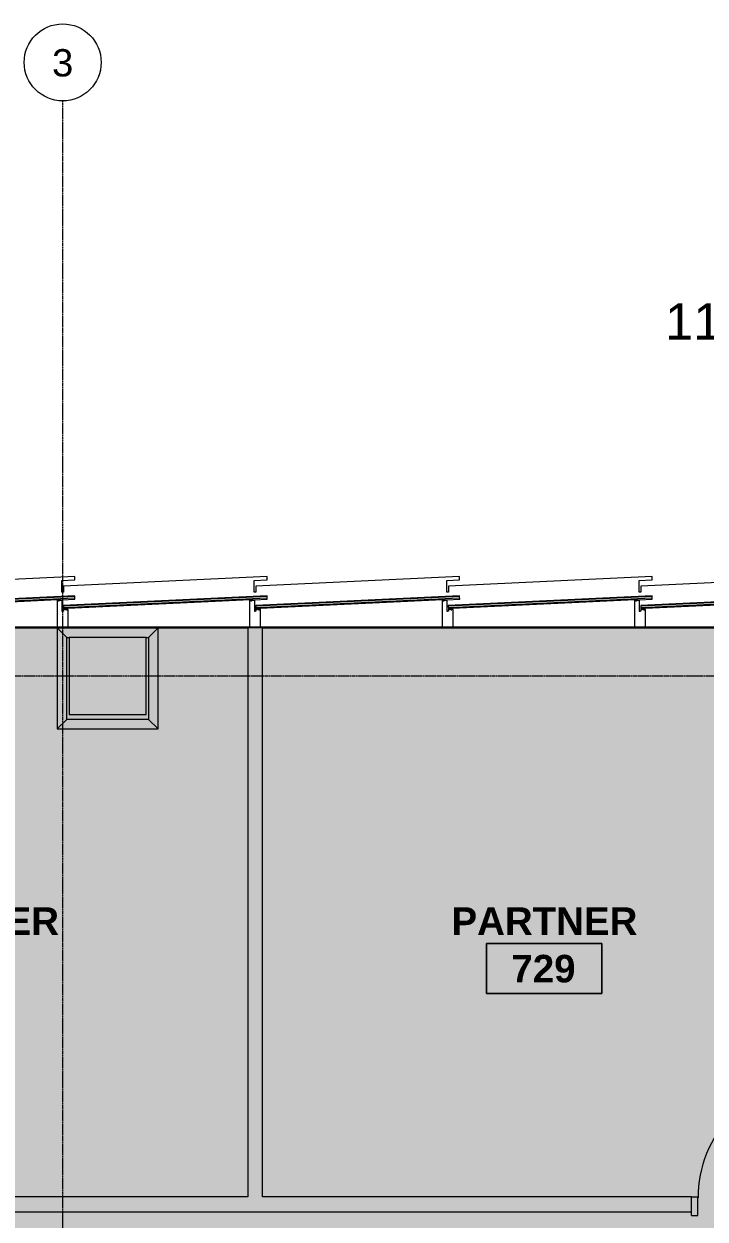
# Model space of a CAD drawing. Header units: inches. Extents: x -203 to 2070, y -968 to 768.
# Drawn here: x 582.6 to 795, y 395.9 to 768.5 of the extents above; entities that cross this region are included whole.
import ezdxf

# ---------------------------------------------------------------- set-up
doc = ezdxf.new("R2010")
doc.units = ezdxf.units.IN
doc.header["$MEASUREMENT"] = 0
doc.linetypes.add('Grid Line 1_2_', pattern=[0.875, 0.5, -0.125, 0.125, -0.125])
for name, color, linetype, lineweight in [('A-AREA-IDEN', 2, 'Continuous', 9), ('A-DETL-GENF', 92, 'Continuous', 9), ('A-DETL-THIN', 151, 'Continuous', 9), ('A-DOOR', 31, 'Continuous', 13), ('A-DOOR-FRAM', 31, 'Continuous', 20), ('A-Glaz-Exst', 7, 'Continuous', 9), ('A-WALL', 113, 'Continuous', 13), ('A-Wall-Exst', 7, 'Continuous', 9), ('A-WALL-PATT', 111, 'Continuous', 13), ('G-ANNO-TEXT', 231, 'Continuous', 9), ('Jenner and Block 7fl_BB_dwg', 8, 'Continuous', 9), ('S-GRID', 1, 'Continuous', 9), ('S-GRID-IDEN', 1, 'Continuous', 9)]:
    doc.layers.add(name, color=color, linetype=linetype, lineweight=lineweight)
doc.styles.add('Swis721 Lt BT', font='swissl.ttf', dxfattribs={"height": 8.514638})
doc.styles.add('Swis721 Lt BT_1', font='swissl.ttf', dxfattribs={"height": 11.352851})
doc.styles.add('Swis721 Lt BT_B', font='', dxfattribs={"height": 8.583975})
doc.styles.get('Swis721 Lt BT_B').set_extended_font_data('Swis721 Lt BT', bold=True)

# ---------------------------------------------------------------- blocks, each defined once
blk = doc.blocks.new('Jenner and Block 7fl_BB_dwg_CW-60-5551910-LEVEL 7 - POWER _ SIGNAL')
at = {"layer": 'A-Glaz-Exst'}
for p, q in [((12.71, 3.76), (9.71, -59.79)), ((12.2, 3.66), (9.21, -59.64)), ((12.7, 3.64), (11.95, 3.67)), ((11.7, -1.58), (9.02, -58.42)), ((11.38, -1.22), (11.47, -1.22)), ((11.38, -1.27), (11.46, -1.27)), ((11.51, -0.25), (11.47, -1.19)), ((11.69, -0.87), (11.49, -0.86)), ((11.67, -1.6), (11.68, -1.6)), ((11.68, -1.41), (11.69, -1.41)), ((11.68, -1.46), (11.68, -1.46)), ((11.68, -1.51), (11.68, -1.51)), ((11.68, -1.55), (11.68, -1.55)), ((11.69, -1.18), (11.7, -1.18)), ((11.69, -1.23), (11.7, -1.23)), ((11.69, -1.27), (11.69, -1.27)), ((11.69, -1.32), (11.69, -1.32)), ((11.69, -1.37), (11.69, -1.37)), ((11.7, -0.99), (11.71, -0.99)), ((11.7, -1.04), (11.7, -1.04)), ((11.7, -1.09), (11.7, -1.09)), ((11.7, -1.13), (11.7, -1.13)), ((11.71, -0.9), (11.71, -0.9)), ((11.71, -0.95), (11.71, -0.95)), ((8.67, -58.72), (8.75, -58.73)), ((8.67, -58.77), (8.75, -58.78)), ((8.71, -58.38), (8.97, -58.38)), ((8.75, -58.81), (8.71, -59.75)), ((8.94, -59.13), (8.74, -59.12)), ((9.02, -58.42), (8.96, -59.75)), ((8.96, -59.05), (8.97, -59.05)), ((8.96, -59.1), (8.96, -59.1)), ((8.97, -58.82), (8.98, -58.82)), ((8.97, -58.86), (8.97, -58.86)), ((8.97, -58.91), (8.97, -58.91)), ((8.97, -58.96), (8.97, -58.96)), ((8.96, -59), (8.97, -59)), ((8.98, -58.58), (8.99, -58.58)), ((8.98, -58.63), (8.99, -58.63)), ((8.98, -58.68), (8.98, -58.68)), ((8.98, -58.72), (8.98, -58.72)), ((8.98, -58.77), (8.98, -58.77)), ((8.99, -58.4), (9, -58.4)), ((8.99, -58.44), (8.99, -58.44)), ((8.99, -58.49), (8.99, -58.49)), ((8.99, -58.54), (8.99, -58.54)), ((8.96, -59.63), (9.71, -59.67))]:
    blk.add_line(p, q, dxfattribs=at)
at = {"layer": 'A-Glaz-Exst', "flags": 128}
for points in [[(11.7, -1.58), (11.76, -0.26), (11.95, 3.8), (12.7, 3.76), (12.95, 3.75), (9.95, -59.8), (8.96, -59.75)], [(14.14, 0), (14.14, -0.26), (17.76, -0.26), (17.95, 3.75), (18.96, 3.75), (15.96, -59.75), (14.14, -59.75), (14.14, -60)], [(2.96, -0.25), (3.14, -0.25), (3.14, 0)], [(11.56, -0.25), (8.14, -0.25), (8.14, 0), (8.14, -0.25)], [(2.96, -1.63), (2.96, -0.25), (2.96, -1.63), (11.5, -1.63)], [(11.44, -1.19), (11.42, -1.18), (11.42, -1.15), (11.35, -1.14), (11.32, -1.19), (11.31, -1.24), (11.32, -1.29), (11.34, -1.34), (11.41, -1.35), (11.41, -1.31), (11.44, -1.31)], [(11.49, -0.87), (11.47, -1.19), (11.41, -1.19), (11.41, -1.16), (11.38, -1.16), (11.33, -1.22), (11.32, -1.24), (11.33, -1.27), (11.37, -1.33), (11.4, -1.34), (11.4, -1.31), (11.47, -1.31), (11.46, -1.34)], [(11.45, -1.62), (11.47, -1.31), (11.45, -1.62), (11.65, -1.62)], [(8.71, -58.38), (2.96, -58.38), (2.96, -59.75), (2.96, -58.37)], [(8.72, -58.81), (8.7, -58.81), (8.7, -58.85), (8.62, -58.85), (8.6, -58.8), (8.6, -58.75), (8.61, -58.69), (8.63, -58.65), (8.71, -58.65), (8.71, -58.69), (8.73, -58.69)], [(8.74, -59.13), (8.75, -58.81), (8.69, -58.81), (8.68, -58.84), (8.65, -58.84), (8.61, -58.77), (8.61, -58.75), (8.62, -58.72), (8.66, -58.66), (8.69, -58.66), (8.69, -58.69), (8.76, -58.69), (8.77, -58.38)], [(8.76, -58.69), (8.77, -58.38), (8.76, -58.69), (8.76, -58.66)], [(2.96, -59.75), (3.14, -59.75), (3.14, -60)], [(8.71, -59.75), (8.14, -59.75), (8.14, -60)]]:
    blk.add_lwpolyline(points, dxfattribs=at)
at = {"layer": 'A-Glaz-Exst'}
for centre, radius, start, end in [((11.38, -1.25), 0.0249, 87.3555, 177.3555), ((11.38, -1.25), 0.0249, 177.3555, 267.3555), ((11.44, -1.16), 0.0305, 271.5516, 353.6896), ((11.43, -1.34), 0.0305, 1.0214, 83.1594), ((11.47, -1.25), 0.0249, 267.3555, 357.3555), ((11.47, -1.25), 0.0249, 357.3555, 87.3555), ((11.63, -0.5), 0.258, 238.8655, 297.0089), ((11.62, -0.6), 0.258, 238.8655, 297.0089), ((11.64, -0.31), 0.258, 238.8655, 297.0089), ((11.63, -0.41), 0.258, 238.8655, 297.0089), ((11.65, -0.03), 0.258, 238.8655, 297.0089), ((11.64, -0.12), 0.258, 238.8655, 297.0089), ((11.64, -0.22), 0.258, 238.8655, 297.0089), ((11.68, -1.53), 0.0234, 87.297, 267.297), ((11.67, -1.62), 0.0234, 87.297, 177.7828), ((11.67, -1.62), 0.0234, 87.297, 177.2547), ((11.69, -1.34), 0.0234, 87.297, 267.297), ((11.68, -1.44), 0.0234, 87.297, 267.297), ((11.7, -1.16), 0.0234, 87.297, 267.297), ((11.69, -1.25), 0.0234, 87.297, 267.297), ((11.68, -1.58), 0.0238, 260.3836, 353.7904), ((11.7, -0.97), 0.0234, 87.297, 267.297), ((11.7, -1.06), 0.0234, 87.297, 267.297), ((11.68, -1.48), 0.0234, 267.297, 87.297), ((11.68, -1.58), 0.0234, 15.8834, 87.297), ((11.68, -1.58), 0.0234, 267.297, 1.6464), ((11.71, -0.88), 0.0234, 175.8685, 267.297), ((11.69, -1.3), 0.0234, 267.297, 87.297), ((11.69, -1.39), 0.0234, 267.297, 87.297), ((11.71, -1.02), 0.0234, 267.297, 87.297), ((11.7, -1.11), 0.0234, 267.297, 87.297), ((11.7, -1.2), 0.0234, 267.297, 87.297), ((11.71, -0.92), 0.0234, 267.297, 87.297), ((8.67, -58.75), 0.0249, 87.3502, 177.3502), ((8.67, -58.75), 0.0249, 177.3502, 267.3502), ((8.72, -58.84), 0.0305, 1.0161, 83.1541), ((8.83, -59.72), 0.34, 65.4949, 108.6593), ((8.83, -59.81), 0.34, 66.2438, 109.3942), ((8.83, -59.89), 0.34, 67.0021, 110.133), ((8.73, -58.66), 0.0305, 271.5463, 353.6844), ((8.83, -59.55), 0.34, 63.9852, 107.2002), ((8.83, -59.64), 0.34, 64.7421, 107.928), ((8.75, -58.75), 0.0249, 357.3502, 87.3502), ((8.75, -58.75), 0.0249, 267.3502, 357.3502), ((8.97, -58.93), 0.0234, 87.3355, 267.3355), ((8.96, -59.03), 0.0234, 87.3355, 267.3355), ((8.96, -59.12), 0.0234, 87.3355, 193.174), ((8.98, -58.75), 0.0234, 87.3355, 267.3355), ((8.97, -58.84), 0.0234, 87.3355, 267.3355), ((8.99, -58.56), 0.0234, 87.3355, 267.3355), ((8.98, -58.65), 0.0234, 87.3355, 267.3355), ((8.96, -59.07), 0.0234, 267.3355, 87.3355), ((8.99, -58.37), 0.0234, 190.1274, 267.3355), ((8.99, -58.37), 0.0234, 190.6265, 267.3355), ((8.99, -58.47), 0.0234, 87.3355, 267.3355), ((8.97, -58.89), 0.0234, 267.3355, 87.3355), ((8.97, -58.98), 0.0234, 267.3355, 87.3355), ((8.98, -58.7), 0.0234, 267.3355, 87.3355), ((8.98, -58.79), 0.0234, 267.3355, 87.3355), ((9, -58.42), 0.0238, 0.8421, 94.2489), ((9, -58.42), 0.0234, 267.3355, 87.3355), ((8.99, -58.51), 0.0234, 267.3355, 87.3355), ((8.99, -58.61), 0.0234, 267.3355, 87.3355), ((8.83, -59.98), 0.34, 67.7305, 110.8758), ((8.83, -60.07), 0.34, 68.4686, 111.6228)]:
    blk.add_arc(centre, radius, start, end, dxfattribs=at)
blk = doc.blocks.new('Jenner and Block 7fl_BB_dwg_CW-60-V18-LEVEL 7 - POWER _ SIGNAL')
at = {"layer": 'A-Glaz-Exst'}
for p, q in [((12.71, 3.76), (9.71, -59.79)), ((12.2, 3.66), (9.21, -59.64)), ((12.7, 3.64), (11.95, 3.67)), ((2.96, -1.63), (11.5, -1.63)), ((11.7, -1.58), (9.02, -58.42)), ((11.38, -1.22), (11.47, -1.22)), ((11.38, -1.27), (11.46, -1.27)), ((11.51, -0.25), (11.47, -1.19)), ((11.69, -0.87), (11.49, -0.86)), ((11.67, -1.6), (11.68, -1.6)), ((11.68, -1.41), (11.69, -1.41)), ((11.68, -1.46), (11.68, -1.46)), ((11.68, -1.51), (11.68, -1.51)), ((11.68, -1.55), (11.68, -1.55)), ((11.69, -1.18), (11.7, -1.18)), ((11.69, -1.23), (11.7, -1.23)), ((11.69, -1.27), (11.69, -1.27)), ((11.69, -1.32), (11.69, -1.32)), ((11.69, -1.37), (11.69, -1.37)), ((11.7, -0.99), (11.71, -0.99)), ((11.7, -1.04), (11.7, -1.04)), ((11.7, -1.09), (11.7, -1.09)), ((11.7, -1.13), (11.7, -1.13)), ((11.71, -0.9), (11.71, -0.9)), ((11.71, -0.95), (11.71, -0.95)), ((8.67, -58.72), (8.75, -58.73)), ((8.67, -58.77), (8.75, -58.78)), ((8.71, -58.38), (8.97, -58.38)), ((8.75, -58.81), (8.71, -59.75)), ((8.94, -59.13), (8.74, -59.12)), ((9.02, -58.42), (8.96, -59.75)), ((8.96, -59.05), (8.97, -59.05)), ((8.96, -59.1), (8.96, -59.1)), ((8.97, -58.82), (8.98, -58.82)), ((8.97, -58.86), (8.97, -58.86)), ((8.97, -58.91), (8.97, -58.91)), ((8.97, -58.96), (8.97, -58.96)), ((8.96, -59), (8.97, -59)), ((8.98, -58.58), (8.99, -58.58)), ((8.98, -58.63), (8.99, -58.63)), ((8.98, -58.68), (8.98, -58.68)), ((8.98, -58.72), (8.98, -58.72)), ((8.98, -58.77), (8.98, -58.77)), ((8.99, -58.4), (9, -58.4)), ((8.99, -58.44), (8.99, -58.44)), ((8.99, -58.49), (8.99, -58.49)), ((8.99, -58.54), (8.99, -58.54)), ((8.96, -59.63), (9.71, -59.67))]:
    blk.add_line(p, q, dxfattribs=at)
at = {"layer": 'A-Glaz-Exst', "flags": 128}
for points in [[(11.7, -1.58), (11.76, -0.26), (11.95, 3.8), (12.7, 3.76), (12.95, 3.75), (9.95, -59.8), (8.96, -59.75)], [(14.14, 0), (14.14, -0.26), (17.76, -0.26), (17.95, 3.75), (18.96, 3.75), (15.96, -59.75), (14.14, -59.75), (14.14, -60)], [(2.96, -0.25), (3.14, -0.25), (3.14, 0)], [(11.56, -0.25), (8.14, -0.25), (8.14, 0), (8.14, -0.25)], [(11.44, -1.19), (11.42, -1.18), (11.42, -1.15), (11.35, -1.14), (11.32, -1.19), (11.31, -1.24), (11.32, -1.29), (11.34, -1.34), (11.41, -1.35), (11.41, -1.31), (11.44, -1.31)], [(11.49, -0.87), (11.47, -1.19), (11.41, -1.19), (11.41, -1.16), (11.38, -1.16), (11.33, -1.22), (11.32, -1.24), (11.33, -1.27), (11.37, -1.33), (11.4, -1.34), (11.4, -1.31), (11.47, -1.31), (11.46, -1.34)], [(11.45, -1.62), (11.47, -1.31), (11.45, -1.62), (11.65, -1.62)], [(8.71, -58.38), (2.96, -58.38), (2.96, -59.75), (2.96, -58.37)], [(8.72, -58.81), (8.7, -58.81), (8.7, -58.85), (8.62, -58.85), (8.6, -58.8), (8.6, -58.75), (8.61, -58.69), (8.63, -58.65), (8.71, -58.65), (8.71, -58.69), (8.73, -58.69)], [(8.74, -59.13), (8.75, -58.81), (8.69, -58.81), (8.68, -58.84), (8.65, -58.84), (8.61, -58.77), (8.61, -58.75), (8.62, -58.72), (8.66, -58.66), (8.69, -58.66), (8.69, -58.69), (8.76, -58.69), (8.77, -58.38)], [(8.76, -58.69), (8.77, -58.38), (8.76, -58.69), (8.76, -58.66)], [(2.96, -59.75), (3.14, -59.75), (3.14, -60)], [(8.71, -59.75), (8.14, -59.75), (8.14, -60)]]:
    blk.add_lwpolyline(points, dxfattribs=at)
at = {"layer": 'A-Glaz-Exst'}
for centre, radius, start, end in [((11.38, -1.25), 0.0249, 87.3555, 177.3555), ((11.38, -1.25), 0.0249, 177.3555, 267.3555), ((11.44, -1.16), 0.0305, 271.5516, 353.6896), ((11.43, -1.34), 0.0305, 1.0214, 83.1594), ((11.47, -1.25), 0.0249, 267.3555, 357.3555), ((11.47, -1.25), 0.0249, 357.3555, 87.3555), ((11.63, -0.5), 0.258, 238.8655, 297.0089), ((11.62, -0.6), 0.258, 238.8655, 297.0089), ((11.64, -0.31), 0.258, 238.8655, 297.0089), ((11.63, -0.41), 0.258, 238.8655, 297.0089), ((11.65, -0.03), 0.258, 238.8655, 297.0089), ((11.64, -0.12), 0.258, 238.8655, 297.0089), ((11.64, -0.22), 0.258, 238.8655, 297.0089), ((11.68, -1.53), 0.0234, 87.297, 267.297), ((11.67, -1.62), 0.0234, 87.297, 177.7828), ((11.67, -1.62), 0.0234, 87.297, 177.2547), ((11.69, -1.34), 0.0234, 87.297, 267.297), ((11.68, -1.44), 0.0234, 87.297, 267.297), ((11.7, -1.16), 0.0234, 87.297, 267.297), ((11.69, -1.25), 0.0234, 87.297, 267.297), ((11.68, -1.58), 0.0238, 260.3836, 353.7904), ((11.7, -0.97), 0.0234, 87.297, 267.297), ((11.7, -1.06), 0.0234, 87.297, 267.297), ((11.68, -1.48), 0.0234, 267.297, 87.297), ((11.68, -1.58), 0.0234, 15.8834, 87.297), ((11.68, -1.58), 0.0234, 267.297, 1.6464), ((11.71, -0.88), 0.0234, 175.8685, 267.297), ((11.69, -1.3), 0.0234, 267.297, 87.297), ((11.69, -1.39), 0.0234, 267.297, 87.297), ((11.71, -1.02), 0.0234, 267.297, 87.297), ((11.7, -1.11), 0.0234, 267.297, 87.297), ((11.7, -1.2), 0.0234, 267.297, 87.297), ((11.71, -0.92), 0.0234, 267.297, 87.297), ((8.67, -58.75), 0.0249, 87.3502, 177.3502), ((8.67, -58.75), 0.0249, 177.3502, 267.3502), ((8.72, -58.84), 0.0305, 1.0161, 83.1541), ((8.83, -59.72), 0.34, 65.4949, 108.6593), ((8.83, -59.81), 0.34, 66.2438, 109.3942), ((8.83, -59.89), 0.34, 67.0021, 110.133), ((8.73, -58.66), 0.0305, 271.5463, 353.6844), ((8.83, -59.55), 0.34, 63.9852, 107.2002), ((8.83, -59.64), 0.34, 64.7421, 107.928), ((8.75, -58.75), 0.0249, 357.3502, 87.3502), ((8.75, -58.75), 0.0249, 267.3502, 357.3502), ((8.97, -58.93), 0.0234, 87.3355, 267.3355), ((8.96, -59.03), 0.0234, 87.3355, 267.3355), ((8.96, -59.12), 0.0234, 87.3355, 193.174), ((8.98, -58.75), 0.0234, 87.3355, 267.3355), ((8.97, -58.84), 0.0234, 87.3355, 267.3355), ((8.99, -58.56), 0.0234, 87.3355, 267.3355), ((8.98, -58.65), 0.0234, 87.3355, 267.3355), ((8.96, -59.07), 0.0234, 267.3355, 87.3355), ((8.99, -58.37), 0.0234, 190.1274, 267.3355), ((8.99, -58.37), 0.0234, 190.6265, 267.3355), ((8.99, -58.47), 0.0234, 87.3355, 267.3355), ((8.97, -58.89), 0.0234, 267.3355, 87.3355), ((8.97, -58.98), 0.0234, 267.3355, 87.3355), ((8.98, -58.7), 0.0234, 267.3355, 87.3355), ((8.98, -58.79), 0.0234, 267.3355, 87.3355), ((9, -58.42), 0.0238, 0.8421, 94.2489), ((9, -58.42), 0.0234, 267.3355, 87.3355), ((8.99, -58.51), 0.0234, 267.3355, 87.3355), ((8.99, -58.61), 0.0234, 267.3355, 87.3355), ((8.83, -59.98), 0.34, 67.7305, 110.8758), ((8.83, -60.07), 0.34, 68.4686, 111.6228)]:
    blk.add_arc(centre, radius, start, end, dxfattribs=at)
blk = doc.blocks.new('Jenner and Block 7fl_BB_dwg_CW-60-V19-LEVEL 7 - POWER _ SIGNAL')
at = {"layer": 'A-Glaz-Exst'}
for p, q in [((12.71, 3.76), (9.71, -59.79)), ((12.2, 3.66), (9.21, -59.64)), ((12.7, 3.64), (11.95, 3.67)), ((11.7, -1.58), (9.02, -58.42)), ((11.38, -1.22), (11.47, -1.22)), ((11.38, -1.27), (11.46, -1.27)), ((11.51, -0.25), (11.47, -1.19)), ((11.69, -0.87), (11.49, -0.86)), ((11.67, -1.6), (11.68, -1.6)), ((11.68, -1.41), (11.69, -1.41)), ((11.68, -1.46), (11.68, -1.46)), ((11.68, -1.51), (11.68, -1.51)), ((11.68, -1.55), (11.68, -1.55)), ((11.69, -1.18), (11.7, -1.18)), ((11.69, -1.23), (11.7, -1.23)), ((11.69, -1.27), (11.69, -1.27)), ((11.69, -1.32), (11.69, -1.32)), ((11.69, -1.37), (11.69, -1.37)), ((11.7, -0.99), (11.71, -0.99)), ((11.7, -1.04), (11.7, -1.04)), ((11.7, -1.09), (11.7, -1.09)), ((11.7, -1.13), (11.7, -1.13)), ((11.71, -0.9), (11.71, -0.9)), ((11.71, -0.95), (11.71, -0.95)), ((8.71, -58.38), (2.96, -58.38)), ((8.67, -58.72), (8.75, -58.73)), ((8.67, -58.77), (8.75, -58.78)), ((8.71, -58.38), (8.97, -58.38)), ((8.75, -58.81), (8.71, -59.75)), ((8.94, -59.13), (8.74, -59.12)), ((9.02, -58.42), (8.96, -59.75)), ((8.96, -59.05), (8.97, -59.05)), ((8.96, -59.1), (8.96, -59.1)), ((8.97, -58.82), (8.98, -58.82)), ((8.97, -58.86), (8.97, -58.86)), ((8.97, -58.91), (8.97, -58.91)), ((8.97, -58.96), (8.97, -58.96)), ((8.96, -59), (8.97, -59)), ((8.98, -58.58), (8.99, -58.58)), ((8.98, -58.63), (8.99, -58.63)), ((8.98, -58.68), (8.98, -58.68)), ((8.98, -58.72), (8.98, -58.72)), ((8.98, -58.77), (8.98, -58.77)), ((8.99, -58.4), (9, -58.4)), ((8.99, -58.44), (8.99, -58.44)), ((8.99, -58.49), (8.99, -58.49)), ((8.99, -58.54), (8.99, -58.54)), ((8.96, -59.63), (9.71, -59.67))]:
    blk.add_line(p, q, dxfattribs=at)
at = {"layer": 'A-Glaz-Exst', "flags": 128}
for points in [[(11.7, -1.58), (11.76, -0.26), (11.95, 3.8), (12.7, 3.76), (12.95, 3.75), (9.95, -59.8), (8.96, -59.75)], [(14.14, 0), (14.14, -0.26), (17.76, -0.26), (17.95, 3.75), (18.96, 3.75), (15.96, -59.75), (14.14, -59.75), (14.14, -60)], [(2.96, -0.25), (3.14, -0.25), (3.14, 0)], [(11.56, -0.25), (8.14, -0.25), (8.14, 0), (8.14, -0.25)], [(2.96, -1.63), (2.96, -0.25), (2.96, -1.63), (11.5, -1.63)], [(11.44, -1.19), (11.42, -1.18), (11.42, -1.15), (11.35, -1.14), (11.32, -1.19), (11.31, -1.24), (11.32, -1.29), (11.34, -1.34), (11.41, -1.35), (11.41, -1.31), (11.44, -1.31)], [(11.49, -0.87), (11.47, -1.19), (11.41, -1.19), (11.41, -1.16), (11.38, -1.16), (11.33, -1.22), (11.32, -1.24), (11.33, -1.27), (11.37, -1.33), (11.4, -1.34), (11.4, -1.31), (11.47, -1.31), (11.46, -1.34)], [(11.45, -1.62), (11.47, -1.31), (11.45, -1.62), (11.65, -1.62)], [(8.72, -58.81), (8.7, -58.81), (8.7, -58.85), (8.62, -58.85), (8.6, -58.8), (8.6, -58.75), (8.61, -58.69), (8.63, -58.65), (8.71, -58.65), (8.71, -58.69), (8.73, -58.69)], [(8.74, -59.13), (8.75, -58.81), (8.69, -58.81), (8.68, -58.84), (8.65, -58.84), (8.61, -58.77), (8.61, -58.75), (8.62, -58.72), (8.66, -58.66), (8.69, -58.66), (8.69, -58.69), (8.76, -58.69), (8.77, -58.38)], [(8.76, -58.69), (8.77, -58.38), (8.76, -58.69), (8.76, -58.66)], [(2.96, -59.75), (3.14, -59.75), (3.14, -60)], [(8.71, -59.75), (8.14, -59.75), (8.14, -60)]]:
    blk.add_lwpolyline(points, dxfattribs=at)
at = {"layer": 'A-Glaz-Exst'}
for centre, radius, start, end in [((11.38, -1.25), 0.0249, 87.3555, 177.3555), ((11.38, -1.25), 0.0249, 177.3555, 267.3555), ((11.44, -1.16), 0.0305, 271.5516, 353.6896), ((11.43, -1.34), 0.0305, 1.0214, 83.1594), ((11.47, -1.25), 0.0249, 267.3555, 357.3555), ((11.47, -1.25), 0.0249, 357.3555, 87.3555), ((11.63, -0.5), 0.258, 238.8655, 297.0089), ((11.62, -0.6), 0.258, 238.8655, 297.0089), ((11.64, -0.31), 0.258, 238.8655, 297.0089), ((11.63, -0.41), 0.258, 238.8655, 297.0089), ((11.65, -0.03), 0.258, 238.8655, 297.0089), ((11.64, -0.12), 0.258, 238.8655, 297.0089), ((11.64, -0.22), 0.258, 238.8655, 297.0089), ((11.68, -1.53), 0.0234, 87.297, 267.297), ((11.67, -1.62), 0.0234, 87.297, 177.7828), ((11.67, -1.62), 0.0234, 87.297, 177.2547), ((11.69, -1.34), 0.0234, 87.297, 267.297), ((11.68, -1.44), 0.0234, 87.297, 267.297), ((11.7, -1.16), 0.0234, 87.297, 267.297), ((11.69, -1.25), 0.0234, 87.297, 267.297), ((11.68, -1.58), 0.0238, 260.3836, 353.7904), ((11.7, -0.97), 0.0234, 87.297, 267.297), ((11.7, -1.06), 0.0234, 87.297, 267.297), ((11.68, -1.48), 0.0234, 267.297, 87.297), ((11.68, -1.58), 0.0234, 15.8834, 87.297), ((11.68, -1.58), 0.0234, 267.297, 1.6464), ((11.71, -0.88), 0.0234, 175.8685, 267.297), ((11.69, -1.3), 0.0234, 267.297, 87.297), ((11.69, -1.39), 0.0234, 267.297, 87.297), ((11.71, -1.02), 0.0234, 267.297, 87.297), ((11.7, -1.11), 0.0234, 267.297, 87.297), ((11.7, -1.2), 0.0234, 267.297, 87.297), ((11.71, -0.92), 0.0234, 267.297, 87.297), ((8.67, -58.75), 0.0249, 87.3502, 177.3502), ((8.67, -58.75), 0.0249, 177.3502, 267.3502), ((8.72, -58.84), 0.0305, 1.0161, 83.1541), ((8.83, -59.72), 0.34, 65.4949, 108.6593), ((8.83, -59.81), 0.34, 66.2438, 109.3942), ((8.83, -59.89), 0.34, 67.0021, 110.133), ((8.73, -58.66), 0.0305, 271.5463, 353.6844), ((8.83, -59.55), 0.34, 63.9852, 107.2002), ((8.83, -59.64), 0.34, 64.7421, 107.928), ((8.75, -58.75), 0.0249, 357.3502, 87.3502), ((8.75, -58.75), 0.0249, 267.3502, 357.3502), ((8.97, -58.93), 0.0234, 87.3355, 267.3355), ((8.96, -59.03), 0.0234, 87.3355, 267.3355), ((8.96, -59.12), 0.0234, 87.3355, 193.174), ((8.98, -58.75), 0.0234, 87.3355, 267.3355), ((8.97, -58.84), 0.0234, 87.3355, 267.3355), ((8.99, -58.56), 0.0234, 87.3355, 267.3355), ((8.98, -58.65), 0.0234, 87.3355, 267.3355), ((8.96, -59.07), 0.0234, 267.3355, 87.3355), ((8.99, -58.37), 0.0234, 190.1274, 267.3355), ((8.99, -58.37), 0.0234, 190.6265, 267.3355), ((8.99, -58.47), 0.0234, 87.3355, 267.3355), ((8.97, -58.89), 0.0234, 267.3355, 87.3355), ((8.97, -58.98), 0.0234, 267.3355, 87.3355), ((8.98, -58.7), 0.0234, 267.3355, 87.3355), ((8.98, -58.79), 0.0234, 267.3355, 87.3355), ((9, -58.42), 0.0238, 0.8421, 94.2489), ((9, -58.42), 0.0234, 267.3355, 87.3355), ((8.99, -58.51), 0.0234, 267.3355, 87.3355), ((8.99, -58.61), 0.0234, 267.3355, 87.3355), ((8.83, -59.98), 0.34, 67.7305, 110.8758), ((8.83, -60.07), 0.34, 68.4686, 111.6228)]:
    blk.add_arc(centre, radius, start, end, dxfattribs=at)
blk = doc.blocks.new('Jenner and Block 7fl_BB_dwg-4985401-LEVEL 7 - POWER _ SIGNAL')
at = {"layer": 'A-Glaz-Exst'}
for p, q in [((477.05, 580.15), (652.42, 580.15)), ((657.05, 580.15), (832.42, 580.15))]:
    blk.add_line(p, q, dxfattribs=at)
at = {"layer": 'A-Wall-Exst'}
blk.add_line((620.73, 577.15), (621.48, 577.15), dxfattribs=at)
at = {"layer": 'A-Wall-Exst', "flags": 128}
blk.add_lwpolyline([(592.98, 580.15), (592.98, 548.65), (624.48, 548.65), (624.48, 580.15)], close=True, dxfattribs=at)
blk.add_lwpolyline([(621.48, 577.15), (621.48, 551.65), (595.98, 551.65), (595.98, 577.15), (596.73, 577.15)], dxfattribs=at)
at = {"layer": 'A-WALL-PATT', "color": 7, "lineweight": 9, "flags": 128}
for points in [[(592.98, 580.15), (595.98, 577.15)], [(621.48, 577.15), (624.48, 580.15)], [(595.98, 551.65), (592.98, 548.65)], [(621.48, 551.65), (624.48, 548.65)]]:
    blk.add_lwpolyline(points, close=True, dxfattribs=at)
at = {"extrusion": (0, 0, -1), "zscale": -1, "rotation": 90.00000000000001}
for name, p in [('Jenner and Block 7fl_BB_dwg_CW-60-5551910-LEVEL 7 - POWER _ SIGNAL', (-594.73, 577.19)), ('Jenner and Block 7fl_BB_dwg_CW-60-V18-LEVEL 7 - POWER _ SIGNAL', (-654.73, 577.19)), ('Jenner and Block 7fl_BB_dwg_CW-60-V19-LEVEL 7 - POWER _ SIGNAL', (-714.73, 577.19)), ('Jenner and Block 7fl_BB_dwg_CW-60-5551910-LEVEL 7 - POWER _ SIGNAL', (-774.73, 577.19)), ('Jenner and Block 7fl_BB_dwg_CW-60-V18-LEVEL 7 - POWER _ SIGNAL', (-834.73, 577.19))]:
    blk.add_blockref(name, p, dxfattribs=at)
blk = doc.blocks.new('Single Flush - OTJ_SOLIDFLUSH_ALUM-5493998-LEVEL 7 - POWER _ SIGNAL')
at = {"layer": 'A-DOOR', "color": 8, "lineweight": 20}
for p, q in [((-7.42, 27.64), (-8.65, 26.4)), ((-8.65, 26.4), (16.67, 1.08)), ((17.91, 2.31), (-7.42, 27.64)), ((16.67, 1.08), (17.91, 2.31))]:
    blk.add_line(p, q, dxfattribs=at)
at = {"layer": 'A-DOOR', "color": 55, "lineweight": 9}
blk.add_arc((17.91, 2.31), 35.81, 135, 180.5, dxfattribs=at)
at = {"layer": 'A-DOOR-FRAM', "color": 8}
for p, q in [((-20, -3.44), (-20, 2.31)), ((-20, 2.31), (-18, 2.31)), ((-18, -3.44), (-18, 2.31)), ((18, -3.44), (18, 2.31)), ((18, 2.31), (20, 2.31)), ((20, -3.44), (20, 2.31)), ((-20, -3.44), (-18, -3.44)), ((18, -3.44), (20, -3.44))]:
    blk.add_line(p, q, dxfattribs=at)
blk = doc.blocks.new('Jenner and Block 7fl_BB_dwg-V54-LEVEL 7 - POWER _ SIGNAL')
at = {"layer": 'A-Glaz-Exst'}
for p, q in [((477.05, 580.15), (652.42, 580.15)), ((657.05, 580.15), (832.42, 580.15))]:
    blk.add_line(p, q, dxfattribs=at)
at = {"layer": 'A-Wall-Exst'}
blk.add_line((620.73, 577.15), (621.48, 577.15), dxfattribs=at)
at = {"layer": 'A-Wall-Exst', "flags": 128}
blk.add_lwpolyline([(592.98, 580.15), (592.98, 548.65), (624.48, 548.65), (624.48, 580.15)], close=True, dxfattribs=at)
blk.add_lwpolyline([(621.48, 577.15), (621.48, 551.65), (595.98, 551.65), (595.98, 577.15), (596.73, 577.15)], dxfattribs=at)
at = {"layer": 'A-WALL-PATT', "color": 7, "lineweight": 9, "flags": 128}
for points in [[(592.98, 580.15), (595.98, 577.15)], [(621.48, 577.15), (624.48, 580.15)], [(595.98, 551.65), (592.98, 548.65)], [(621.48, 551.65), (624.48, 548.65)]]:
    blk.add_lwpolyline(points, close=True, dxfattribs=at)
at = {"extrusion": (0, 0, -1), "zscale": -1, "rotation": 90.00000000000001}
for name, p in [('Jenner and Block 7fl_BB_dwg_CW-60-5551910-LEVEL 7 - POWER _ SIGNAL', (-594.73, 577.19)), ('Jenner and Block 7fl_BB_dwg_CW-60-V18-LEVEL 7 - POWER _ SIGNAL', (-654.73, 577.19)), ('Jenner and Block 7fl_BB_dwg_CW-60-V19-LEVEL 7 - POWER _ SIGNAL', (-714.73, 577.19)), ('Jenner and Block 7fl_BB_dwg_CW-60-5551910-LEVEL 7 - POWER _ SIGNAL', (-774.73, 577.19)), ('Jenner and Block 7fl_BB_dwg_CW-60-V18-LEVEL 7 - POWER _ SIGNAL', (-834.73, 577.19))]:
    blk.add_blockref(name, p, dxfattribs=at)
blk = doc.blocks.new('Room Tag - Room Name and Number-3379422-LEVEL 7 - POWER _ SIGNAL')
at = {"layer": 'A-AREA-IDEN'}
for p, q in [((-0.1881, -0.1636), (-0.1881, -0.0018)), ((-0.1881, -0.0018), (0.1869, -0.0018)), ((0.1869, -0.0018), (-0.1881, -0.0018)), ((-0.1881, -0.0018), (-0.1881, -0.1636)), ((0.1869, -0.0018), (0.1869, -0.1636)), ((0.1869, -0.1636), (0.1869, -0.0018)), ((0.1869, -0.1636), (-0.1881, -0.1636)), ((-0.1881, -0.1636), (0.1869, -0.1636))]:
    blk.add_line(p, q, dxfattribs=at)
blk = doc.blocks.new('Grid - Grid Head - Circle-50561-LEVEL 7 - POWER _ SIGNAL')
at = {"layer": 'S-GRID-IDEN'}
blk.add_circle((0, 0), 0.125, dxfattribs=at)

msp = doc.modelspace()

# ---------------------------------------------------------------- hatches: boundary and pattern name
at = {"layer": 'A-DETL-GENF'}
h = msp.add_hatch(color=9, dxfattribs=at)
h.paths.add_polyline_path([(131.76, -847.99), (290.74, -780.5), (225.6, -627.04), (211.09, -633.2), (209.28, -628.94), (209.42, -628.88), (203.59, -616.37), (207.78, -614.42), (213.68, -627.08), (295.77, -592.23), (297.58, -596.49), (229.86, -625.23), (295, -778.69), (401.08, -733.65), (335.95, -580.2), (334.4, -580.86), (332.59, -576.6), (420.96, -539.09), (422.76, -543.35), (340.21, -578.39), (405.34, -731.84), (511.69, -686.69), (511.69, -619.13), (494.67, -619.13), (494.67, -614.13), (492.17, -614.13), (492.17, -540), (465.42, -540), (465.42, -525.24), (459.58, -527.72), (457.78, -523.46), (465.42, -520.22), (465.42, -507.38), (497.17, -507.38), (497.17, -511.56), (497.67, -511.56), (497.67, -516.56), (497.17, -516.56), (497.17, -614.13), (658.09, -614.13), (718.7, -588.4), (718.7, -513.05), (720.73, -513.05), (720.73, -508.94), (744.73, -508.94), (744.73, -513.19), (757.98, -510.06), (757.98, -505.44), (677.12, -505.36), (677.12, -505.44), (626.98, -505.44), (626.98, -505.32), (560.67, -505.32), (560.67, -516.56), (537.67, -516.56), (537.67, -511.56), (555.67, -511.56), (555.67, -395.31), (560.67, -395.31), (560.67, -438.44), (560.17, -438.44), (560.17, -441.94), (560.67, -441.94), (560.67, -498.32), (619.98, -498.32), (619.98, -477.94), (626.98, -477.94), (626.98, -501.94), (757.98, -501.94), (757.98, -376.94), (625.46, -376.94), (625.46, -433.44), (624.19, -433.44), (624.19, -433.94), (625.46, -433.94), (625.46, -441.94), (600.17, -441.94), (600.17, -438.44), (621.96, -438.44), (621.96, -303.25), (601.17, -303.25), (601.17, -299.75), (634.61, -299.75), (634.61, -357.01), (793.96, -357.01), (793.96, -230.99), (634.98, -230.99), (634.98, -254.99), (560.67, -254.98), (560.67, -299.75), (561.17, -299.75), (561.17, -303.25), (560.67, -303.25), (560.67, -346.75), (555.67, -346.75), (555.67, -249.98), (575.84, -249.98), (575.84, -200.84), (587.09, -200.84), (587.09, -243.74), (631.48, -243.74), (631.48, -224.99), (675.98, -224.99), (675.98, -160.84), (555.74, -160.84), (555.74, 0.66), (596.73, 0.66), (596.73, -16.34), (638.73, -16.34), (638.73, 0.66), (700.73, 0.66), (700.73, -16.34), (742.73, -16.34), (742.73, 0.66), (804.73, 0.66), (804.73, -16.34), (846.73, -16.34), (846.73, 0.66), (908.73, 0.66), (908.73, -16.34), (950.73, -16.34), (950.73, 0.66), (993.73, 0.66), (993.73, -121.74), (988.73, -121.74), (988.73, -121.34), (980.11, -121.34), (980.11, -122.59), (769.74, -122.59), (769.74, -217.72), (963.74, -217.72), (963.74, -199.94), (988.73, -199.94), (988.73, -161.74), (993.73, -161.74), (993.73, -227.33), (968.74, -227.33), (968.74, -227.44), (963.74, -227.44), (963.74, -224.72), (769.74, -224.72), (769.74, -224.99), (799.96, -224.99), (799.96, -303.86), (963.74, -303.86), (963.74, -267.44), (968.74, -267.44), (968.74, -343.74), (1450.3, -343.74), (1450.3, -347.49), (1376.3, -347.49), (1376.3, -524.65), (1491.98, -524.65), (1491.98, -347.49), (1490.3, -347.49), (1490.3, -343.74), (1499.3, -343.74), (1499.3, -347.49), (1496.61, -347.49), (1496.61, -524.65), (1723.7, -524.65), (1723.7, -377.36), (1552.61, -377.36), (1552.61, -347.49), (1539.3, -347.49), (1539.3, -343.74), (1552.61, -343.74), (1552.61, 339.9), (1723.3, 339.9), (1723.3, 351.59), (1731.86, 351.59), (1731.86, 355.59), (1736.48, 355.59), (1736.48, 351.59), (1910.23, 351.59), (1910.23, 580.43), (-120.35, 580.43), (-120.35, 406.96), (53.87, 406.96), (53.87, 426.96), (70.73, 426.96), (70.73, 422.34), (58.49, 422.34), (58.49, 402.34), (58.05, 402.34), (58.05, 327.65), (54.3, 327.65), (54.3, 402.34), (-120.35, 402.34), (-120.35, 286.96), (54.3, 286.96), (54.3, 287.65), (58.05, 287.65), (58.05, 279.65), (54.3, 279.65), (54.3, 282.34), (-120.35, 282.34), (-120.35, 166.96), (54.3, 166.96), (54.3, 239.65), (58.05, 239.65), (58.05, 160.65), (54.3, 160.65), (54.3, 162.34), (-120.35, 162.34), (-120.35, 0.55), (-80.76, 0.55), (-80.76, -12.89), (54.3, -12.89), (54.3, 120.65), (58.05, 120.65), (58.05, -20.2), (54.3, -20.2), (54.3, -17.52), (-80.76, -17.52), (-80.76, -30.95), (-120.35, -30.95), (-120.35, -193.04), (54.3, -193.04), (54.3, -60.2), (58.05, -60.2), (58.05, -218.21), (72.52, -252.29), (69.07, -253.76), (54.3, -218.97), (54.3, -197.66), (-120.35, -197.66), (-120.35, -254.17), (-74.96, -361.1), (84.5, -290.1), (84.7, -290.58), (88.16, -289.11), (140.82, -413.14), (137.36, -414.61), (86.31, -294.36), (-73.15, -365.35), (42.67, -638.13), (201.92, -566.67), (175.4, -504.2), (178.85, -502.74), (207.15, -569.39), (190.31, -576.95), (190.88, -578.17), (186.68, -580.12), (186.09, -578.85), (44.47, -642.39), (120.79, -822.14)], flags=0)
h.paths.add_polyline_path([(225.76, -805.76), (216.38, -783.67), (238.47, -774.29), (247.85, -796.38), (232.98, -802.69)], flags=0)
h.paths.add_polyline_path([(446.67, -711.97), (437.29, -689.88), (459.38, -680.5), (468.76, -702.59), (455.33, -708.29)], flags=0)
h.paths.add_polyline_path([(516.31, -684.73), (893.34, -524.65), (967.94, -524.65), (967.94, -523.31), (944.23, -523.31), (944.23, -523.6), (744.73, -523.6), (744.73, -532.94), (723.7, -532.94), (723.7, -561.42), (744.73, -561.42), (744.73, -585.42), (723.7, -585.42), (723.7, -591.71), (659.11, -619.13), (590.81, -619.13), (590.81, -647.06), (516.73, -647.06), (516.73, -643.56), (587.31, -643.56), (587.31, -619.13), (516.31, -619.13), (516.31, -647.06)], flags=0)
h.paths.add_polyline_path([(262.35, -545.88), (246.3, -508.06), (353.1, -462.71), (227.52, -166.92), (120.79, -212.45), (111.01, -189.4), (111.01, 5.62), (114.76, 5.62), (114.76, -27.82), (206.98, -27.82), (206.98, 5.62), (253.21, 5.62), (256.4, 0.1), (258.31, 0.1), (258.31, -3.4), (257.26, -3.4), (257.26, -33.09), (236.48, -33.09), (236.48, -149.24), (377.3, -149.23), (377.29, -3.4), (298.31, -3.4), (298.31, 0.1), (494.79, 0.1), (494.79, -99.48), (491.3, -99.48), (491.29, -3.4), (380.79, -3.4), (380.8, -149.23), (491.3, -149.22), (491.31, -139.48), (494.8, -139.48), (494.81, -201.31), (491.31, -201.31), (491.3, -152.72), (236.48, -152.74), (236.48, -179.07), (297.94, -323.84), (491.32, -323.82), (491.32, -321.75), (494.82, -321.75), (494.83, -446.72), (415.96, -480.36), (414.59, -477.14), (491.33, -444.4), (491.32, -327.32), (299.43, -327.34), (370.94, -495.76), (377.8, -492.83), (379.17, -496.05), (369.08, -500.35), (354.47, -465.93), (287.28, -494.46), (301.97, -529.06), (263.06, -545.58)], flags=0)
h.paths.add_polyline_path([(263.06, -541.78), (297.38, -527.21), (284.06, -495.83), (271.83, -501.02), (281.21, -523.11), (259.11, -532.49), (262.35, -540.12)], flags=0)
h.paths.add_polyline_path([(3.31, -538.98), (-6.07, -516.89), (16.02, -507.51), (19.36, -515.37), (155.59, -457.53), (153, -451.43), (156.45, -449.96), (163.22, -465.92), (159.77, -467.38), (157.39, -461.78), (21.16, -519.62), (25.4, -529.6), (16.02, -533.58)], flags=0)
h.paths.add_polyline_path([(492.17, -535.38), (492.17, -532.94), (471.73, -532.94), (471.73, -512), (470.05, -512), (470.05, -535.38), (471.73, -535.38)], flags=0)
h.paths.add_polyline_path([(1542.73, -523.31), (1542.73, -499.31), (1566.73, -499.31), (1566.73, -523.31), (1552.61, -523.31)], flags=0)
h.paths.add_polyline_path([(895.22, -520.1), (940.73, -520.1), (940.73, -497.31), (963.74, -497.31), (963.74, -457.44), (946.48, -457.44), (946.48, -308.86), (799.96, -308.86), (799.96, -363.01), (625.46, -363.01), (625.46, -370.94), (763.98, -370.94), (763.98, -513.56), (744.73, -513.56), (744.73, -520.1), (894.33, -520.1)], flags=0)
h.paths.add_polyline_path([(963.74, -452.44), (963.74, -308.86), (951.48, -308.86), (951.48, -452.44)], flags=0)
h.paths.add_polyline_path([(626.18, -357.01), (631.11, -357.01), (631.11, -303.25), (625.46, -303.25), (625.46, -357.01)], flags=0)
h.paths.add_polyline_path([(1130.73, -287.8), (1048.58, -287.8), (1048.57, -116.84), (1052.07, -116.84), (1052.07, -120.24), (1162.56, -120.21), (1162.56, -3.4), (1052.06, -3.4), (1052.05, -76.84), (1048.57, -76.84), (1048.56, 0.1), (1491.14, 0.1), (1491.14, -77.99), (1487.64, -77.99), (1487.64, -3.4), (1268.73, -3.4), (1268.73, -29.34), (1240.73, -29.34), (1240.73, -3.4), (1166.06, -3.4), (1166.06, -120.24), (1487.64, -120.24), (1487.64, -117.99), (1491.14, -117.99), (1491.14, -287.8), (1483.46, -287.8), (1483.46, -284.3), (1487.64, -284.3), (1487.64, -123.74), (1052.07, -123.74), (1052.08, -284.3), (1443.46, -284.3), (1443.46, -287.8), (1133.48, -287.8)], flags=0)
h.paths.add_polyline_path([(491.32, -281.75), (491.31, -225.31), (471.73, -225.31), (471.73, -201.31), (494.81, -201.31), (494.82, -281.75)], flags=0)
h.paths.add_polyline_path([(766.24, -224.99), (766.24, -204.81), (679.48, -204.81), (679.48, -224.99), (739.5, -224.99)], flags=0)
h.paths.add_polyline_path([(434.77, -205.94), (434.77, -205.94), (434.77, -205.85)], flags=0)
h.paths.add_polyline_path([(698.39, -201.31), (766.24, -201.31), (766.24, -119.34), (679.48, -119.34), (679.48, -201.31), (680.09, -201.31)], flags=0)
h.paths.add_polyline_path([(433.45, -190.03), (433.45, -190.03), (433.25, -189.97)], flags=0)
h.paths.add_polyline_path([(404.45, -190.03), (404.45, -190.03), (404.25, -189.97)], flags=0)
h.paths.add_polyline_path([(232.98, -170.83), (232.98, -164.59), (230.74, -165.55), (232.3, -169.22)], flags=0)
h.paths.add_polyline_path([(227.86, -167.28), (227.67, -166.85), (227.57, -166.9)], flags=0)
h.paths.add_polyline_path([(584.68, -146.84), (668.23, -146.84), (668.23, -111.34), (771.73, -111.34), (771.73, -24.34), (569.74, -24.34), (569.74, -146.84)], flags=0)
h.paths.add_polyline_path([(894.33, -111.34), (979.73, -111.34), (979.73, -24.34), (775.23, -24.34), (775.23, -111.34), (884.76, -111.34)], flags=0)
h.paths.add_polyline_path([(253.51, -29.34), (253.51, -1.91), (251.19, 2.12), (210.48, 2.12), (210.48, -27.82), (220.73, -27.82), (220.73, -1.34), (248.73, -1.34), (248.73, -29.34)], flags=0)
h.paths.add_polyline_path([(-117.75, -27.45), (-84.26, -27.45), (-84.26, -27.34), (-117.75, -27.34), (-117.75, -2.95), (-120.35, -2.95), (-120.35, -27.45)], flags=0)
h.paths.add_polyline_path([(525.46, 72.2), (435.18, 72.2), (435.18, 104.84), (438.68, 104.84), (438.68, 75.7), (561.35, 75.7), (561.34, 168.96), (526.67, 168.96), (526.67, 174.46), (530.17, 174.46), (530.17, 172.46), (561.34, 172.46), (561.34, 215.96), (530.17, 215.96), (530.17, 213.46), (526.67, 213.46), (526.67, 216.15), (402.59, 216.15), (402.6, 140.7), (439.25, 140.7), (439.25, 137.2), (361.25, 137.2), (361.25, 140.7), (382.34, 140.7), (382.34, 216.15), (240.34, 216.15), (240.35, 76.18), (361.35, 76.19), (361.35, 102.19), (364.85, 102.19), (364.85, 72.69), (159.58, 72.67), (159.58, 76.17), (236.85, 76.18), (236.85, 164.65), (114.51, 164.64), (114.51, 76.17), (119.58, 76.17), (119.58, 72.67), (111.01, 72.67), (111.01, 168.14), (236.84, 168.15), (236.84, 330.14), (118.59, 330.14), (118.59, 333.64), (240.34, 333.64), (240.34, 219.65), (561.34, 219.65), (561.34, 333.9), (564.84, 333.9), (564.85, 72.2), (536.11, 72.2)], flags=0)
h.paths.add_polyline_path([(1048.55, 72.75), (1048.55, 216.22), (808.52, 216.2), (808.52, 219.7), (768.52, 219.69), (768.52, 216.19), (766.27, 216.19), (766.27, 80.75), (992.98, 80.75), (992.98, 72.75), (762.77, 72.75), (762.77, 107.71), (727.68, 107.71), (727.68, 297.2), (668.48, 297.2), (668.48, 107.71), (652.98, 107.71), (652.98, 313.68), (762.77, 313.68), (762.77, 340.7), (1165.23, 340.7), (1165.27, 219.73), (1487.62, 219.75), (1487.62, 333.75), (1491.12, 333.75), (1491.12, 213.95), (1487.62, 213.95), (1487.62, 216.25), (1376.43, 216.24), (1376.43, 76.27), (1487.62, 76.28), (1487.62, 173.95), (1491.12, 173.95), (1491.12, 72.78), (1248.55, 72.76), (1248.55, 102.26), (1252.05, 102.26), (1252.05, 76.26), (1372.93, 76.27), (1372.93, 216.24), (1214.29, 216.23), (1214.3, 179.03), (1252.05, 179.03), (1252.05, 175.53), (1231.05, 175.53), (1231.05, 140.76), (1252.05, 140.76), (1252.05, 137.26), (1173.05, 137.26), (1173.05, 140.76), (1210.8, 140.76), (1210.79, 216.23), (1076.5, 216.22), (1076.5, 216.65), (1073, 216.65), (1073, 216.22), (1052.05, 216.22), (1052.05, 176.65), (1073, 176.65), (1073, 177.65), (1076.5, 177.65), (1076.5, 173.15), (1052.05, 173.15), (1052.05, 76.25), (1173.05, 76.26), (1173.05, 102.26), (1176.55, 102.26), (1176.55, 72.76), (1048.56, 72.75)], flags=0)
h.paths.add_polyline_path([(664.98, 111.21), (664.98, 310.18), (656.48, 310.18), (656.48, 111.21)], flags=0)
h.paths.add_polyline_path([(731.18, 111.21), (762.77, 111.21), (762.77, 310.18), (731.18, 310.18), (731.18, 194.44)], flags=0)
h.paths.add_polyline_path([(391.15, 140.7), (399.1, 140.7), (399.09, 216.15), (385.84, 216.15), (385.84, 140.7)], flags=0)
h.paths.add_polyline_path([(1227.55, 140.76), (1227.55, 175.53), (1214.3, 175.53), (1214.3, 140.76)], flags=0)
h.paths.add_polyline_path([(1069.98, 157.6), (1069.98, 157.6), (1070.06, 157.6)], flags=0)
h.paths.add_polyline_path([(1070.96, 157.76), (1070.96, 157.76), (1070.96, 157.84)], flags=0)
h.paths.add_polyline_path([(1056.89, 159.35), (1056.89, 159.35), (1056.89, 159.6)], flags=0)
h.paths.add_polyline_path([(1077.23, 159.52), (1077.23, 159.52), (1077.46, 159.52)], flags=0)
h.paths.add_polyline_path([(1054.94, 160.19), (1054.94, 160.19), (1055.85, 160.19)], flags=0)
h.paths.add_polyline_path([(1071.65, 167.79), (1071.65, 167.79), (1071.65, 167.87)], flags=0)
h.paths.add_polyline_path([(1054.35, 168.1), (1054.35, 168.1), (1054.35, 168.16)], flags=0)
h.paths.add_polyline_path([(727.68, 300.7), (727.68, 310.18), (668.48, 310.18), (668.48, 300.7), (710.46, 300.7)], flags=0)
h.paths.add_polyline_path([(1736.48, 395.59), (1731.86, 395.59), (1731.86, 410.27), (1678.92, 410.27), (1678.92, 398.15), (1599.73, 398.15), (1599.73, 402.77), (1674.3, 402.77), (1674.3, 414.9), (1731.86, 414.9), (1731.86, 580.15), (1736.48, 580.15), (1736.48, 410.27)], flags=0)
h.paths.add_polyline_path([(1556.8, 398.15), (1548.73, 398.15), (1548.73, 402.77), (1552.17, 402.77), (1552.17, 548.15), (1556.8, 548.15), (1556.8, 402.77), (1559.73, 402.77), (1559.73, 398.15), (1557.23, 398.15)], flags=0)
h.paths.add_polyline_path([(1364.55, 398.15), (1299.73, 398.15), (1299.73, 402.77), (1432.42, 402.77), (1432.42, 580.15), (1437.05, 580.15), (1437.05, 402.77), (1508.73, 402.77), (1508.73, 398.15), (1366.39, 398.15)], flags=0)
h.paths.add_polyline_path([(1164.93, 398.15), (999.23, 398.15), (999.23, 402.77), (1132.42, 402.77), (1132.42, 580.15), (1137.05, 580.15), (1137.05, 402.77), (1208.73, 402.77), (1208.73, 398.15), (1165.22, 398.15)], flags=0)
h.paths.add_polyline_path([(1259.73, 398.15), (1248.73, 398.15), (1248.73, 402.77), (1252.17, 402.77), (1252.17, 550.15), (1256.8, 550.15), (1256.8, 402.77), (1259.73, 402.77)], flags=0)
h.paths.add_polyline_path([(959.23, 398.15), (948.73, 398.15), (948.73, 402.77), (952.17, 402.77), (952.17, 548.65), (956.8, 548.65), (956.8, 402.77), (959.23, 402.77)], flags=0)
h.paths.add_polyline_path([(908.73, 398.15), (830.73, 398.15), (830.73, 402.77), (832.42, 402.77), (832.42, 580.15), (837.05, 580.15), (837.05, 402.77), (908.73, 402.77)], flags=0)
h.paths.add_polyline_path([(762.77, 398.15), (520.73, 398.15), (520.73, 402.77), (652.42, 402.77), (652.42, 580.15), (657.05, 580.15), (657.05, 402.77), (790.73, 402.77), (790.73, 398.15), (766.27, 398.15)], flags=0)
h.paths.add_polyline_path([(480.73, 398.15), (470.73, 398.15), (470.73, 402.77), (472.42, 402.77), (472.42, 580.15), (477.05, 580.15), (477.05, 402.77), (480.73, 402.77)], flags=0)
h.paths.add_polyline_path([(357.05, 398.15), (280.73, 398.15), (280.73, 402.77), (352.42, 402.77), (352.42, 580.15), (357.05, 580.15), (357.05, 402.77), (430.73, 402.77), (430.73, 398.15), (358.09, 398.15)], flags=0)
h.paths.add_polyline_path([(189.73, 398.15), (112.42, 398.15), (112.42, 422.34), (110.73, 422.34), (110.73, 426.96), (112.42, 426.96), (112.42, 580.15), (117.05, 580.15), (117.05, 402.77), (189.73, 402.77)], flags=0)
h.paths.add_polyline_path([(240.73, 398.15), (229.73, 398.15), (229.73, 402.77), (232.42, 402.77), (232.42, 550.15), (237.05, 550.15), (237.05, 402.77), (240.73, 402.77)], flags=0)
h.paths.add_polyline_path([(222.73, 487.66), (222.73, 577.15), (246.73, 577.15), (246.73, 553.15), (222.73, 553.15)], flags=0)
h.paths.add_polyline_path([(1542.73, 553.15), (1542.73, 577.15), (1566.73, 577.15), (1566.73, 553.15), (1548.73, 553.15)], flags=0)
h.paths.add_polyline_path([(1256.8, 553.15), (1242.73, 553.15), (1242.73, 577.15), (1266.73, 577.15), (1266.73, 553.15)], flags=0)
h.paths.add_polyline_path([(942.73, 553.15), (942.73, 577.15), (966.73, 577.15), (966.73, 553.15), (952.17, 553.15)], flags=0)
h.paths.add_polyline_path([(620.73, 553.15), (596.73, 553.15), (596.73, 577.15), (620.73, 577.15)], flags=0)
h.paths.add_polyline_path([(-39.27, 553.15), (-39.27, 577.15), (-15.27, 577.15), (-15.27, 553.15), (-19.44, 553.15)], flags=0)
h = msp.add_hatch(color=7, dxfattribs=at)
h.paths.add_polyline_path([(464.83, -720.82), (893.53, -538.81), (1016.23, -538.81), (1016.23, -524.94), (892.67, -524.94), (457.06, -709.88), (459.54, -715.74), (462.19, -714.61)], flags=0)
h.paths.add_polyline_path([(3.31, -538.98), (25.4, -529.6), (16.02, -507.51), (-6.07, -516.89)], flags=0)
h.paths.add_polyline_path([(1723.7, -538.81), (1737.17, -538.81), (1737.17, -496.55), (1730.17, -496.55), (1730.17, -494.3), (1723.7, -494.3), (1723.7, -524.65), (1674.68, -524.65), (1674.68, -531.81), (1676.23, -531.81), (1676.23, -538.81), (1723.3, -538.81)], flags=0)
h.paths.add_polyline_path([(471.73, -532.94), (492.17, -532.94), (492.17, -512), (471.73, -512), (471.73, -516.56)], flags=0)
h.paths.add_polyline_path([(259.11, -532.49), (281.21, -523.11), (271.83, -501.02), (249.74, -510.4), (255.13, -523.11)], flags=0)
h.paths.add_polyline_path([(491.31, -225.31), (494.81, -225.31), (494.81, -201.31), (471.73, -201.31), (471.73, -225.31), (491.31, -225.31)], flags=0)
h.paths.add_polyline_path([(980.11, -121.34), (993.73, -121.34), (993.73, 0.66), (950.73, 0.66), (950.73, -16.34), (908.73, -16.34), (908.73, 0.66), (846.73, 0.66), (846.73, -16.34), (804.73, -16.34), (804.73, 0.66), (742.73, 0.66), (742.73, -16.34), (700.73, -16.34), (700.73, 0.66), (638.73, 0.66), (638.73, -16.34), (596.73, -16.34), (596.73, 0.66), (569.74, 0.66), (569.74, -24.34), (979.73, -24.34), (979.73, -121.34)], flags=0)
h.paths.add_polyline_path([(1240.73, -29.34), (1268.73, -29.34), (1268.73, -3.4), (1240.73, -3.4)], flags=0)
h.paths.add_polyline_path([(1556.36, -29.34), (1582.73, -29.34), (1582.73, -1.34), (1556.36, -1.34)], flags=0)
h.paths.add_polyline_path([(248.73, -29.34), (248.73, -1.34), (220.73, -1.34), (220.73, -29.34), (242.39, -29.34)], flags=0)
h.paths.add_polyline_path([(-117.75, -27.34), (-84.26, -27.34), (-84.26, -2.95), (-117.75, -2.95), (-117.75, -3.34)], flags=0)
h.paths.add_polyline_path([(1730.17, 284.95), (1737.17, 284.95), (1737.17, 337.71), (1772.13, 337.71), (1772.13, 351.59), (1723.3, 351.56), (1723.3, 284.95)], flags=0)
h.paths.add_polyline_path([(1924.09, 337.71), (1924.09, 580.15), (1910.23, 580.15), (1910.23, 351.59), (1889.03, 351.59), (1889.03, 337.71), (1910.23, 337.71)], flags=0)
h.paths.add_polyline_path([(1552.61, 553.15), (1566.73, 553.15), (1566.73, 577.15), (1542.73, 577.15), (1542.73, 553.15), (1552.17, 553.15)], flags=0)
h.paths.add_polyline_path([(1256.8, 553.15), (1266.73, 553.15), (1266.73, 577.15), (1242.73, 577.15), (1242.73, 553.15), (1252.17, 553.15)], flags=0)
h.paths.add_polyline_path([(952.17, 553.15), (966.73, 553.15), (966.73, 577.15), (942.73, 577.15), (942.73, 553.15)], flags=0)
h.paths.add_polyline_path([(596.73, 553.15), (620.73, 553.15), (620.73, 577.15), (596.73, 577.15)], flags=0)
h.paths.add_polyline_path([(237.05, 553.15), (246.73, 553.15), (246.73, 577.15), (222.73, 577.15), (222.73, 553.15), (232.42, 553.15)], flags=0)
h.paths.add_polyline_path([(-39.27, 553.15), (-15.27, 553.15), (-15.27, 577.15), (-39.27, 577.15)], flags=0)
at = {"layer": 'A-WALL-PATT', "lineweight": 9}
msp.add_hatch(color=7, dxfattribs=at).paths.add_polyline_path([(652.42, 402.77), (657.05, 402.77), (657.05, 580.15), (652.42, 580.15), (652.42, 520.91)], flags=0)
h = msp.add_hatch(color=7, dxfattribs=at)
h.paths.add_polyline_path([(1599.73, 398.15), (1674.3, 398.15), (1674.3, 402.77), (1599.73, 402.77)], flags=0)
h.paths.add_polyline_path([(1552.61, 398.15), (1559.73, 398.15), (1559.73, 402.77), (1548.73, 402.77), (1548.73, 398.15), (1552.17, 398.15)], flags=0)
h.paths.add_polyline_path([(1301.49, 398.15), (1508.73, 398.15), (1508.73, 402.77), (1299.73, 402.77), (1299.73, 398.15)], flags=0)
h.paths.add_polyline_path([(1203.97, 398.15), (1208.73, 398.15), (1208.73, 402.77), (999.23, 402.77), (999.23, 398.15), (1189.23, 398.15)], flags=0)
h.paths.add_polyline_path([(1256.8, 398.15), (1259.73, 398.15), (1259.73, 402.77), (1248.73, 402.77), (1248.73, 398.15), (1254.38, 398.15)], flags=0)
h.paths.add_polyline_path([(959.23, 398.15), (959.23, 402.77), (948.73, 402.77), (948.73, 398.15), (956.8, 398.15)], flags=0)
h.paths.add_polyline_path([(837.05, 398.15), (908.73, 398.15), (908.73, 402.77), (830.73, 402.77), (830.73, 398.15), (832.42, 398.15)], flags=0)
h.paths.add_polyline_path([(584.68, 398.15), (790.73, 398.15), (790.73, 402.77), (520.73, 402.77), (520.73, 398.15)], flags=0)
h.paths.add_polyline_path([(480.73, 398.15), (480.73, 402.77), (470.73, 402.77), (470.73, 398.15), (477.05, 398.15)], flags=0)
h.paths.add_polyline_path([(401.64, 398.15), (430.73, 398.15), (430.73, 402.77), (280.73, 402.77), (280.73, 398.15), (394.53, 398.15)], flags=0)
h.paths.add_polyline_path([(232.42, 398.15), (240.73, 398.15), (240.73, 402.77), (229.73, 402.77), (229.73, 398.15)], flags=0)
h.paths.add_polyline_path([(118.59, 398.15), (189.73, 398.15), (189.73, 402.77), (112.42, 402.77), (112.42, 398.15), (117.05, 398.15)], flags=0)

# ---------------------------------------------------------------- linework, layer by layer
at = {"layer": 'A-DETL-THIN'}
for p, q in [((1910.23, 580.43), (-120.35, 580.43)), ((620.73, 577.15), (596.73, 577.15)), ((596.73, 577.15), (596.73, 553.15)), ((620.73, 553.15), (620.73, 577.15)), ((596.73, 553.15), (620.73, 553.15))]:
    msp.add_line(p, q, dxfattribs=at)
at = {"layer": 'A-WALL', "color": 8, "lineweight": 20}
for p, q in [((652.42, 580.15), (652.42, 402.77)), ((657.05, 580.15), (652.42, 580.15)), ((657.05, 402.77), (657.05, 580.15)), ((652.42, 402.77), (520.73, 402.77)), ((790.73, 402.77), (657.05, 402.77)), ((790.73, 398.15), (790.73, 402.77)), ((520.73, 398.15), (790.73, 398.15))]:
    msp.add_line(p, q, dxfattribs=at)
at = {"layer": 'S-GRID', "linetype": 'Grid Line 1_2_'}
for p, q in [((594.73, -968.26), (594.73, 744.46)), ((-203.03, 565.19), (2046, 565.19))]:
    msp.add_line(p, q, dxfattribs=at)

# ---------------------------------------------------------------- block references
at = {"layer": 'A-AREA-IDEN', "xscale": 95.99999999999994, "yscale": 95.99999999999994, "zscale": 95.99999999999994}
msp.add_blockref('Room Tag - Room Name and Number-3379422-LEVEL 7 - POWER _ SIGNAL', (744.91, 481.91), dxfattribs=at)
at = {"layer": 'A-DOOR', "color": 135}
msp.add_blockref('Single Flush - OTJ_SOLIDFLUSH_ALUM-5493998-LEVEL 7 - POWER _ SIGNAL', (810.73, 400.46), dxfattribs=at)
at = {"layer": 'Jenner and Block 7fl_BB_dwg', "color": 7}
for name in ['Jenner and Block 7fl_BB_dwg-4985401-LEVEL 7 - POWER _ SIGNAL', 'Jenner and Block 7fl_BB_dwg-V54-LEVEL 7 - POWER _ SIGNAL']:
    msp.add_blockref(name, (0, 0), dxfattribs=at)
at = {"layer": 'S-GRID-IDEN', "xscale": 95.99999999999994, "yscale": 95.99999999999994, "zscale": 95.99999999999994}
msp.add_blockref('Grid - Grid Head - Circle-50561-LEVEL 7 - POWER _ SIGNAL', (594.73, 756.46), dxfattribs=at)

# ---------------------------------------------------------------- texts
at = {"layer": 'A-AREA-IDEN', "char_height": 8.584, "attachment_point": 2, "line_spacing_factor": 0.998538, "style": 'Swis721 Lt BT_B'}
for s, insert, width in [('PARTNER', (564.61, 493.05), 62.748), ('PARTNER', (744.92, 493.05), 62.748), ('729', (744.63, 478.23), 23.004)]:
    msp.add_mtext(s, dxfattribs=dict(at, insert=insert, width=width))
at = {"layer": 'G-ANNO-TEXT', "color": 7, "insert": (782.51, 681.35), "char_height": 11.3529, "width": 110.016, "attachment_point": 1, "line_spacing_factor": 1.00667, "style": 'Swis721 Lt BT_1'}
msp.add_mtext('11TH ST. NW', dxfattribs=at)

# ---------------------------------------------------------------- next in the draw order: texts
at = {"layer": 'S-GRID-IDEN', "insert": (594.73, 760.59), "char_height": 8.51, "width": 7.56, "attachment_point": 2, "line_spacing_factor": 1.00667, "style": 'Swis721 Lt BT', "bg_fill": 3, "box_fill_scale": 1.25, "bg_fill_color": 0, "bg_fill_transparency": 0}
msp.add_mtext('3', dxfattribs=at)

doc.saveas('drawing.dxf')
